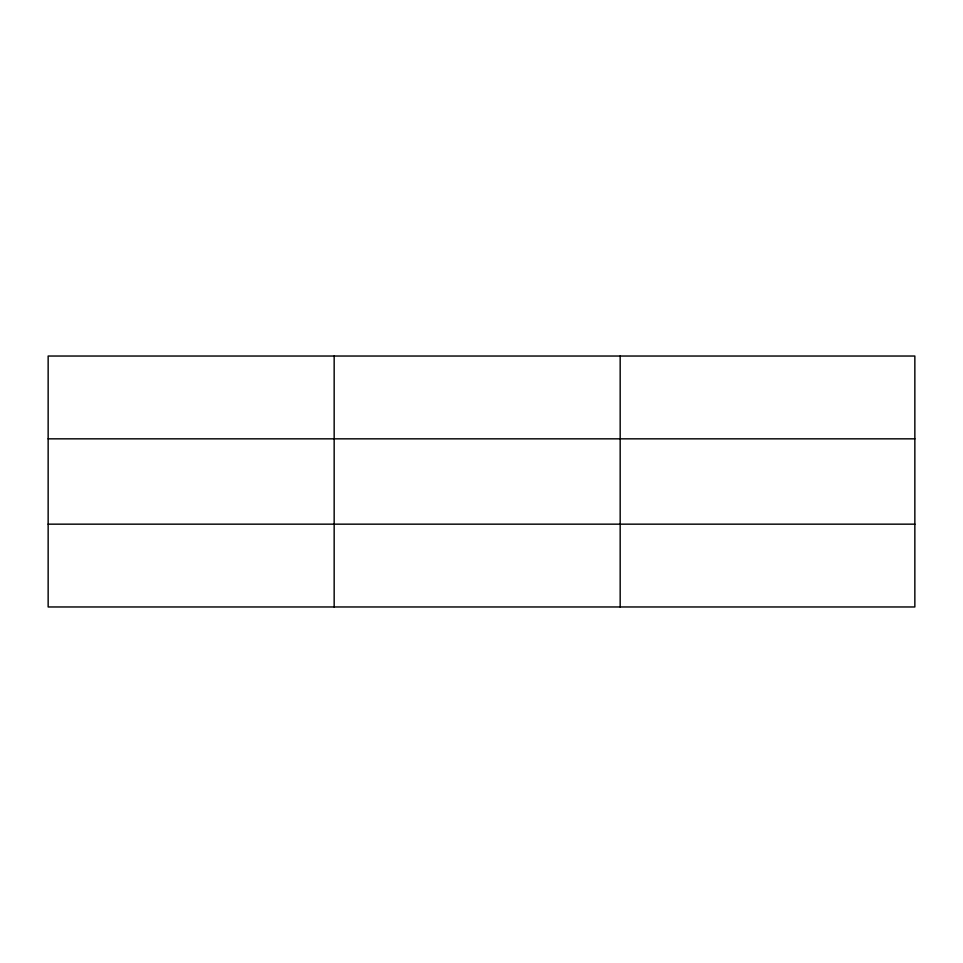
<?xml version="1.0" encoding="UTF-8"?>
<svg xmlns="http://www.w3.org/2000/svg" width="963" height="963" viewBox="0 0 963 963"><rect width="100%" height="100%" fill="white"/><g stroke="black" fill="none" stroke-linecap="round" stroke-linejoin="round"><path stroke-width="1.44" d="M334.161 606.967L334.161 356.033M620.172 606.967L620.172 356.033M914.85 524.161L914.85 606.967L48.15 606.967L48.15 356.033L914.85 356.033L914.85 524.161L48.15 524.161M48.15 438.839L914.85 438.839"/></g></svg>
